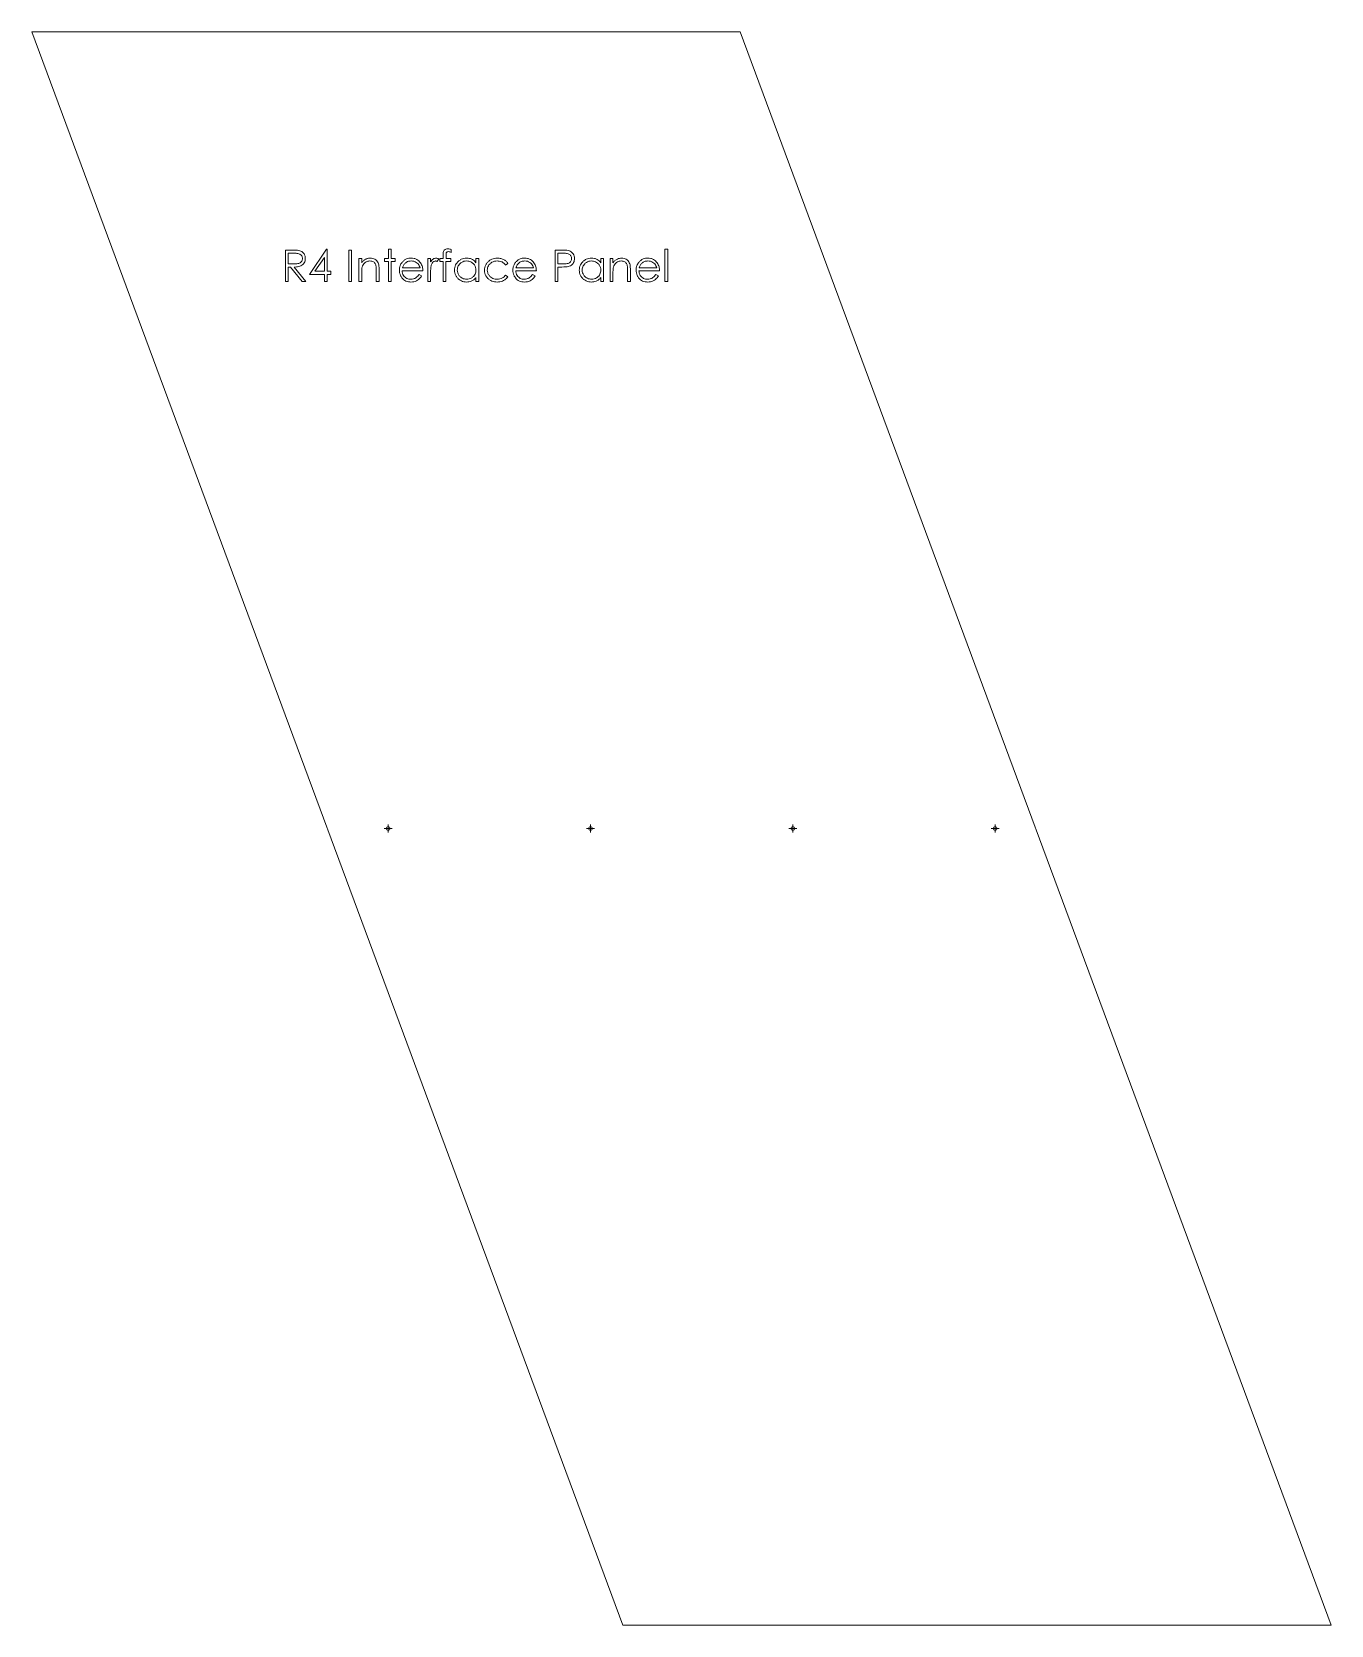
# Model space of a CAD drawing. Header units: inches. Extents: x -27.7 to 36.5, y -33.3 to 45.4.
import ezdxf

# ---------------------------------------------------------------- set-up
doc = ezdxf.new("R2010")
doc.units = ezdxf.units.IN
doc.header["$MEASUREMENT"] = 0

# ---------------------------------------------------------------- blocks, each defined once
blk = doc.blocks.new('SW_CENTERMARKSYMBOL_0')
at = {"color": 0, "linetype": 'Continuous', "lineweight": 0}
for p, q in [((-0.098, 0), (-0.192, 0)), ((0, 0), (-0.098, 0)), ((0, 0.098), (0, 0.192)), ((0, 0), (0, 0.098)), ((0, 0), (0, -0.098)), ((0, 0), (0.098, 0)), ((0.098, 0), (0.192, 0)), ((0, -0.098), (0, -0.192))]:
    blk.add_line(p, q, dxfattribs=at)
blk = doc.blocks.new('SW_CENTERMARKSYMBOL_1')
at = {"color": 0, "linetype": 'Continuous', "lineweight": 0}
for p, q in [((-0.098, 0), (-0.192, 0)), ((0, 0), (-0.098, 0)), ((0, 0.098), (0, 0.192)), ((0, 0), (0, 0.098)), ((0, 0), (0, -0.098)), ((0, 0), (0.098, 0)), ((0.098, 0), (0.192, 0)), ((0, -0.098), (0, -0.192))]:
    blk.add_line(p, q, dxfattribs=at)
blk = doc.blocks.new('SW_CENTERMARKSYMBOL_2')
at = {"color": 0, "linetype": 'Continuous', "lineweight": 0}
for p, q in [((-0.098, 0), (-0.192, 0)), ((0, 0), (-0.098, 0)), ((0, 0.098), (0, 0.192)), ((0, 0), (0, 0.098)), ((0, 0), (0, -0.098)), ((0, 0), (0.098, 0)), ((0.098, 0), (0.192, 0)), ((0, -0.098), (0, -0.192))]:
    blk.add_line(p, q, dxfattribs=at)
blk = doc.blocks.new('SW_CENTERMARKSYMBOL_3')
at = {"color": 0, "linetype": 'Continuous', "lineweight": 0}
for p, q in [((-0.098, 0), (-0.192, 0)), ((0, 0), (-0.098, 0)), ((0, 0.098), (0, 0.192)), ((0, 0), (0, 0.098)), ((0, 0), (0, -0.098)), ((0, 0), (0.098, 0)), ((0.098, 0), (0.192, 0)), ((0, -0.098), (0, -0.192))]:
    blk.add_line(p, q, dxfattribs=at)

msp = doc.modelspace()

# ---------------------------------------------------------------- linework, layer by layer
at = {"color": 7, "linetype": 'Continuous', "lineweight": 15}
for p, q in [((-27.672, 45.438), (1.541, -33.282)), ((7.328, 45.438), (-27.672, 45.438)), ((36.541, -33.282), (7.328, 45.438)), ((-15.138, 34.66), (-14.825, 34.66)), ((-15.138, 33.097), (-15.138, 34.66)), ((-13.956, 33.458), (-13.103, 34.7)), ((-13.103, 34.7), (-13.075, 34.7)), ((-13.075, 34.7), (-13.075, 33.618)), ((-12.013, 34.66), (-11.873, 34.66)), ((-12.013, 33.097), (-12.013, 34.66)), ((-11.873, 34.66), (-11.873, 33.097)), ((-10.05, 34.7), (-9.91, 34.7)), ((-10.05, 34.239), (-10.05, 34.7)), ((-9.91, 34.7), (-9.91, 34.239)), ((-6.945, 34.69), (-6.945, 34.545)), ((-1.817, 34.66), (-1.51, 34.66)), ((-1.817, 33.097), (-1.817, 34.66)), ((3.612, 34.7), (3.752, 34.7)), ((3.612, 33.097), (3.612, 34.7)), ((3.752, 34.7), (3.752, 33.097)), ((-14.705, 34.499), (-14.998, 34.499)), ((-14.998, 34.499), (-14.998, 33.979)), ((-14.998, 33.979), (-14.712, 33.976)), ((-13.215, 34.297), (-13.681, 33.618)), ((-13.215, 33.618), (-13.215, 34.297)), ((-11.512, 34.239), (-11.372, 34.239)), ((-11.512, 33.097), (-11.512, 34.239)), ((-11.372, 34.239), (-11.372, 34.033)), ((-10.25, 34.099), (-10.25, 34.239)), ((-10.25, 34.239), (-10.05, 34.239)), ((-10.05, 34.099), (-10.25, 34.099)), ((-10.05, 33.097), (-10.05, 34.099)), ((-9.91, 34.239), (-9.709, 34.239)), ((-9.91, 34.099), (-9.91, 33.097)), ((-9.709, 34.099), (-9.91, 34.099)), ((-9.709, 34.239), (-9.709, 34.099)), ((-8.107, 34.239), (-7.967, 34.239)), ((-8.107, 33.097), (-8.107, 34.239)), ((-7.967, 34.239), (-7.967, 34.071)), ((-7.566, 34.22), (-7.643, 34.099)), ((-7.506, 34.239), (-7.346, 34.239)), ((-7.506, 34.099), (-7.506, 34.239)), ((-7.346, 34.099), (-7.506, 34.099)), ((-7.346, 34.239), (-7.346, 34.422)), ((-7.346, 33.097), (-7.346, 34.099)), ((-7.205, 34.099), (-7.205, 33.097)), ((-6.965, 34.099), (-7.205, 34.099)), ((-7.204, 34.397), (-7.204, 34.239)), ((-7.204, 34.239), (-6.965, 34.239)), ((-6.965, 34.239), (-6.965, 34.099)), ((-5.723, 34.239), (-5.583, 34.239)), ((-5.723, 34.028), (-5.723, 34.239)), ((-5.583, 34.239), (-5.583, 33.097)), ((-4.141, 33.991), (-4.258, 33.919)), ((-1.677, 34.499), (-1.677, 33.979)), ((-1.391, 34.499), (-1.677, 34.499)), ((-1.677, 33.979), (-1.403, 33.975)), ((0.447, 34.239), (0.587, 34.239)), ((0.447, 34.028), (0.447, 34.239)), ((0.587, 34.239), (0.587, 33.097)), ((0.908, 34.239), (1.048, 34.239)), ((0.908, 33.097), (0.908, 34.239)), ((1.048, 34.239), (1.048, 34.033)), ((-14.998, 33.097), (-15.138, 33.097)), ((-14.998, 33.818), (-14.998, 33.097)), ((-14.884, 33.818), (-14.998, 33.818)), ((-14.31, 33.097), (-14.884, 33.818)), ((-14.711, 33.818), (-14.137, 33.097)), ((-14.137, 33.097), (-14.31, 33.097)), ((-13.215, 33.458), (-13.956, 33.458)), ((-13.681, 33.618), (-13.215, 33.618)), ((-13.215, 33.097), (-13.215, 33.458)), ((-13.075, 33.097), (-13.215, 33.097)), ((-13.075, 33.618), (-12.895, 33.618)), ((-13.075, 33.458), (-13.075, 33.097)), ((-12.895, 33.458), (-13.075, 33.458)), ((-12.895, 33.618), (-12.895, 33.458)), ((-11.873, 33.097), (-12.013, 33.097)), ((-11.372, 33.097), (-11.512, 33.097)), ((-11.372, 33.51), (-11.372, 33.097)), ((-10.651, 33.097), (-10.651, 33.634)), ((-10.511, 33.097), (-10.651, 33.097)), ((-10.511, 33.68), (-10.511, 33.097)), ((-9.91, 33.097), (-10.05, 33.097)), ((-8.347, 33.638), (-9.369, 33.638)), ((-9.354, 33.778), (-8.487, 33.778)), ((-8.532, 33.458), (-8.407, 33.392)), ((-7.967, 33.097), (-8.107, 33.097)), ((-7.967, 33.481), (-7.967, 33.097)), ((-7.205, 33.097), (-7.346, 33.097)), ((-5.723, 33.097), (-5.723, 33.295)), ((-5.583, 33.097), (-5.723, 33.097)), ((-4.258, 33.418), (-4.141, 33.341)), ((-2.738, 33.638), (-3.76, 33.638)), ((-3.745, 33.778), (-2.878, 33.778)), ((-2.923, 33.458), (-2.798, 33.392)), ((-1.677, 33.097), (-1.817, 33.097)), ((-1.677, 33.818), (-1.677, 33.097)), ((-1.565, 33.818), (-1.677, 33.818)), ((0.447, 33.097), (0.447, 33.295)), ((0.587, 33.097), (0.447, 33.097)), ((1.048, 33.097), (0.908, 33.097)), ((1.048, 33.51), (1.048, 33.097)), ((1.769, 33.097), (1.769, 33.634)), ((1.909, 33.097), (1.769, 33.097)), ((1.909, 33.68), (1.909, 33.097)), ((3.351, 33.638), (2.33, 33.638)), ((2.345, 33.778), (3.211, 33.778)), ((3.167, 33.458), (3.291, 33.392)), ((3.752, 33.097), (3.612, 33.097)), ((1.541, -33.282), (36.541, -33.282))]:
    msp.add_line(p, q, dxfattribs=at)
for centre in [(-10.065, 6.078), (-0.065, 6.078), (9.935, 6.078), (19.935, 6.078)]:
    msp.add_circle(centre, 0.094, dxfattribs=at)
for points, knots in [([(-14.825, 34.66), (-14.759, 34.66), (-14.641, 34.66), (-14.523, 34.645), (-14.471, 34.638)], [0, 0, 0, 0, 0.560242, 1, 1, 1, 1]), ([(-14.471, 34.638), (-14.438, 34.629), (-14.373, 34.61), (-14.287, 34.551), (-14.214, 34.469), (-14.164, 34.363), (-14.159, 34.282), (-14.157, 34.242)], [0, 0, 0, 0, 0.186814, 0.373525, 0.560285, 0.780019, 1, 1, 1, 1]), ([(-7.346, 34.422), (-7.345, 34.449), (-7.344, 34.503), (-7.335, 34.584), (-7.292, 34.661), (-7.212, 34.712), (-7.148, 34.717), (-7.116, 34.72)], [0, 0, 0, 0, 0.1874886, 0.3747364, 0.5607148, 0.779934, 1, 1, 1, 1]), ([(-7.116, 34.72), (-7.083, 34.718), (-7.025, 34.713), (-6.97, 34.697), (-6.945, 34.69)], [0, 0, 0, 0, 0.559733, 1, 1, 1, 1]), ([(-1.51, 34.66), (-1.444, 34.66), (-1.324, 34.66), (-1.206, 34.644), (-1.154, 34.636)], [0, 0, 0, 0, 0.560316, 1, 1, 1, 1]), ([(-14.712, 33.976), (-14.681, 33.977), (-14.619, 33.978), (-14.526, 33.987), (-14.443, 34.011), (-14.377, 34.053), (-14.332, 34.108), (-14.302, 34.172), (-14.299, 34.219), (-14.297, 34.242)], [0, 0, 0, 0, 0.166928, 0.333794, 0.500236, 0.625174, 0.750148, 0.875064, 1, 1, 1, 1]), ([(-14.157, 34.242), (-14.159, 34.205), (-14.163, 34.131), (-14.206, 34.027), (-14.275, 33.939), (-14.37, 33.875), (-14.479, 33.838), (-14.594, 33.821), (-14.672, 33.819), (-14.711, 33.818)], [0, 0, 0, 0, 0.139994, 0.279917, 0.419767, 0.559708, 0.706302, 0.853127, 1, 1, 1, 1]), ([(-14.297, 34.242), (-14.298, 34.265), (-14.302, 34.311), (-14.333, 34.373), (-14.377, 34.426), (-14.441, 34.469), (-14.523, 34.49), (-14.614, 34.499), (-14.675, 34.499), (-14.705, 34.499)], [0, 0, 0, 0, 0.124916, 0.249837, 0.374794, 0.499734, 0.666182, 0.833066, 1, 1, 1, 1]), ([(-11.372, 34.033), (-11.357, 34.052), (-11.328, 34.088), (-11.28, 34.136), (-11.229, 34.175), (-11.175, 34.206), (-11.119, 34.23), (-11.061, 34.247), (-11, 34.257), (-10.959, 34.258), (-10.938, 34.259)], [0.0000017, 0.0000017, 0.0000017, 0.0000017, 0.140976, 0.2735688, 0.3989883, 0.5199298, 0.63811, 0.7565889, 0.8768598, 0.999997, 0.999997, 0.999997, 0.999997]), ([(-10.962, 34.119), (-10.995, 34.117), (-11.061, 34.112), (-11.153, 34.074), (-11.237, 34.011), (-11.311, 33.927), (-11.337, 33.853), (-11.35, 33.817)], [0, 0, 0, 0, 0.186698, 0.373405, 0.560217, 0.78013, 1, 1, 1, 1]), ([(-10.668, 33.894), (-10.674, 33.919), (-10.688, 33.967), (-10.73, 34.032), (-10.792, 34.084), (-10.873, 34.115), (-10.932, 34.117), (-10.962, 34.119)], [0, 0, 0, 0, 0.186826, 0.373542, 0.560088, 0.779885, 1, 1, 1, 1]), ([(-10.938, 34.259), (-10.899, 34.257), (-10.823, 34.252), (-10.715, 34.206), (-10.625, 34.133), (-10.558, 34.035), (-10.526, 33.92), (-10.513, 33.801), (-10.511, 33.72), (-10.511, 33.68)], [0, 0, 0, 0, 0.14002, 0.279928, 0.41985, 0.559716, 0.706245, 0.853096, 1, 1, 1, 1]), ([(-10.651, 33.634), (-10.651, 33.683), (-10.65, 33.77), (-10.662, 33.856), (-10.668, 33.894)], [0, 0, 0, 0, 0.5602558, 1, 1, 1, 1]), ([(-9.509, 33.665), (-9.507, 33.703), (-9.504, 33.78), (-9.473, 33.884), (-9.431, 33.973), (-9.395, 34.022), (-9.378, 34.046)], [0, 0, 0, 0, 0.279971, 0.559864, 0.779915, 1, 1, 1, 1]), ([(-9.378, 34.046), (-9.346, 34.082), (-9.282, 34.154), (-9.163, 34.22), (-9.044, 34.254), (-8.969, 34.258), (-8.931, 34.259)], [0, 0, 0, 0, 0.2799332, 0.559649, 0.7797697, 1, 1, 1, 1]), ([(-9.218, 34.012), (-9.236, 33.994), (-9.273, 33.958), (-9.32, 33.879), (-9.341, 33.816), (-9.354, 33.778)], [0, 0, 0, 0, 0.279925, 0.559973, 1, 1, 1, 1]), ([(-8.924, 34.119), (-8.954, 34.118), (-9.014, 34.115), (-9.094, 34.09), (-9.163, 34.056), (-9.2, 34.027), (-9.218, 34.012)], [0, 0, 0, 0, 0.279956, 0.559814, 0.779893, 1, 1, 1, 1]), ([(-8.931, 34.259), (-8.882, 34.256), (-8.782, 34.25), (-8.652, 34.199), (-8.547, 34.124), (-8.497, 34.064), (-8.472, 34.034)], [0, 0, 0, 0, 0.279989, 0.559735, 0.779835, 1, 1, 1, 1]), ([(-8.487, 33.778), (-8.498, 33.814), (-8.52, 33.886), (-8.582, 33.982), (-8.676, 34.056), (-8.792, 34.109), (-8.88, 34.115), (-8.924, 34.119)], [0, 0, 0, 0, 0.186905, 0.373474, 0.560056, 0.780028, 1, 1, 1, 1]), ([(-8.472, 34.034), (-8.449, 34.002), (-8.405, 33.936), (-8.37, 33.831), (-8.351, 33.731), (-8.348, 33.669), (-8.347, 33.638)], [0, 0, 0, 0, 0.279845, 0.559744, 0.779846, 1, 1, 1, 1]), ([(-7.967, 34.071), (-7.948, 34.098), (-7.911, 34.153), (-7.842, 34.214), (-7.766, 34.252), (-7.714, 34.257), (-7.688, 34.259)], [0, 0, 0, 0, 0.280333, 0.560209, 0.780194, 1, 1, 1, 1]), ([(-7.942, 33.873), (-7.948, 33.837), (-7.96, 33.764), (-7.965, 33.633), (-7.966, 33.539), (-7.967, 33.481)], [0, 0, 0, 0, 0.279806, 0.559885, 1, 1, 1, 1]), ([(-7.715, 34.119), (-7.748, 34.112), (-7.814, 34.097), (-7.88, 34.025), (-7.919, 33.949), (-7.934, 33.898), (-7.942, 33.873)], [0, 0, 0, 0, 0.277914, 0.557924, 0.778862, 1, 1, 1, 1]), ([(-7.643, 34.099), (-7.656, 34.104), (-7.679, 34.115), (-7.704, 34.118), (-7.715, 34.119)], [0, 0, 0, 0, 0.560381, 1, 1, 1, 1]), ([(-7.688, 34.259), (-7.664, 34.256), (-7.62, 34.251), (-7.583, 34.229), (-7.566, 34.22)], [0, 0, 0, 0, 0.559246, 1, 1, 1, 1]), ([(-7.087, 34.58), (-7.109, 34.578), (-7.141, 34.575), (-7.177, 34.551), (-7.205, 34.517), (-7.203, 34.461), (-7.204, 34.419), (-7.204, 34.397)], [0, 0, 0, 0, 0.249291, 0.374521, 0.498858, 0.748976, 1, 1, 1, 1]), ([(-6.945, 34.545), (-6.971, 34.555), (-7.016, 34.573), (-7.066, 34.578), (-7.087, 34.58)], [0, 0, 0, 0, 0.560219, 1, 1, 1, 1]), ([(-6.785, 33.671), (-6.782, 33.715), (-6.777, 33.802), (-6.732, 33.927), (-6.661, 34.037), (-6.566, 34.131), (-6.453, 34.205), (-6.322, 34.252), (-6.231, 34.257), (-6.185, 34.259)], [0, 0, 0, 0, 0.140023, 0.279972, 0.419966, 0.560027, 0.706667, 0.853296, 1, 1, 1, 1]), ([(-6.183, 34.119), (-6.228, 34.116), (-6.317, 34.109), (-6.44, 34.052), (-6.535, 33.97), (-6.598, 33.873), (-6.637, 33.775), (-6.642, 33.705), (-6.645, 33.67)], [0, 0, 0, 0, 0.186621, 0.373213, 0.5597168, 0.7065176, 0.8532929, 1, 1, 1, 1]), ([(-6.185, 34.259), (-6.135, 34.256), (-6.034, 34.25), (-5.902, 34.198), (-5.797, 34.121), (-5.748, 34.059), (-5.723, 34.028)], [0, 0, 0, 0, 0.279981, 0.559749, 0.779813, 1, 1, 1, 1]), ([(-5.723, 33.666), (-5.726, 33.711), (-5.733, 33.8), (-5.792, 33.924), (-5.878, 34.016), (-5.976, 34.079), (-6.077, 34.113), (-6.148, 34.117), (-6.183, 34.119)], [0, 0, 0, 0, 0.18666, 0.373089, 0.559693, 0.706422, 0.853161, 1, 1, 1, 1]), ([(-5.302, 33.659), (-5.3, 33.704), (-5.294, 33.796), (-5.245, 33.925), (-5.17, 34.041), (-5.068, 34.138), (-4.945, 34.208), (-4.807, 34.252), (-4.711, 34.257), (-4.663, 34.259)], [0, 0, 0, 0, 0.139979, 0.279961, 0.419942, 0.559899, 0.70657, 0.853255, 1, 1, 1, 1]), ([(-4.674, 34.119), (-4.72, 34.116), (-4.812, 34.111), (-4.941, 34.058), (-5.042, 33.977), (-5.114, 33.882), (-5.155, 33.78), (-5.16, 33.707), (-5.162, 33.671)], [0, 0, 0, 0, 0.186755, 0.373268, 0.559832, 0.706581, 0.853234, 1, 1, 1, 1]), ([(-4.258, 33.919), (-4.287, 33.952), (-4.346, 34.02), (-4.457, 34.083), (-4.568, 34.114), (-4.638, 34.117), (-4.674, 34.119)], [0, 0, 0, 0, 0.2799061, 0.5596099, 0.7797795, 1, 1, 1, 1]), ([(-4.663, 34.259), (-4.606, 34.255), (-4.491, 34.247), (-4.341, 34.188), (-4.218, 34.103), (-4.166, 34.029), (-4.141, 33.991)], [0, 0, 0, 0, 0.280063, 0.560126, 0.780063, 1, 1, 1, 1]), ([(-3.9, 33.665), (-3.898, 33.703), (-3.895, 33.78), (-3.864, 33.884), (-3.822, 33.973), (-3.786, 34.022), (-3.769, 34.046)], [0, 0, 0, 0, 0.279973, 0.559867, 0.77992, 1, 1, 1, 1]), ([(-3.769, 34.046), (-3.737, 34.082), (-3.673, 34.154), (-3.554, 34.22), (-3.435, 34.254), (-3.36, 34.258), (-3.322, 34.259)], [0, 0, 0, 0, 0.2799376, 0.5596434, 0.7797713, 1, 1, 1, 1]), ([(-3.609, 34.012), (-3.628, 33.994), (-3.664, 33.958), (-3.711, 33.879), (-3.732, 33.816), (-3.745, 33.778)], [0, 0, 0, 0, 0.279914, 0.559964, 1, 1, 1, 1]), ([(-3.315, 34.119), (-3.345, 34.118), (-3.405, 34.115), (-3.485, 34.09), (-3.554, 34.056), (-3.591, 34.027), (-3.609, 34.012)], [0, 0, 0, 0, 0.279967, 0.559808, 0.779884, 1, 1, 1, 1]), ([(-3.322, 34.259), (-3.273, 34.256), (-3.173, 34.25), (-3.043, 34.199), (-2.938, 34.124), (-2.888, 34.064), (-2.863, 34.034)], [0, 0, 0, 0, 0.279981, 0.559727, 0.779834, 1, 1, 1, 1]), ([(-2.878, 33.778), (-2.889, 33.814), (-2.911, 33.886), (-2.973, 33.982), (-3.067, 34.056), (-3.183, 34.109), (-3.271, 34.115), (-3.315, 34.119)], [0, 0, 0, 0, 0.186903, 0.373478, 0.560054, 0.780027, 1, 1, 1, 1]), ([(-2.863, 34.034), (-2.84, 34.002), (-2.796, 33.936), (-2.761, 33.831), (-2.742, 33.731), (-2.739, 33.669), (-2.738, 33.638)], [0, 0, 0, 0, 0.2798427, 0.5597431, 0.7798456, 1, 1, 1, 1]), ([(-1.403, 33.975), (-1.372, 33.976), (-1.311, 33.977), (-1.219, 33.985), (-1.137, 34.009), (-1.073, 34.053), (-1.029, 34.107), (-1, 34.171), (-0.997, 34.217), (-0.995, 34.24)], [0, 0, 0, 0, 0.166928, 0.333807, 0.500185, 0.625079, 0.750072, 0.875015, 1, 1, 1, 1]), ([(-0.995, 34.24), (-0.997, 34.262), (-1, 34.307), (-1.029, 34.37), (-1.071, 34.423), (-1.132, 34.467), (-1.212, 34.49), (-1.301, 34.498), (-1.361, 34.499), (-1.391, 34.499)], [0, 0, 0, 0, 0.12497, 0.24991, 0.374914, 0.499813, 0.666188, 0.833068, 1, 1, 1, 1]), ([(-0.855, 34.241), (-0.857, 34.206), (-0.86, 34.138), (-0.894, 34.04), (-0.958, 33.951), (-1.051, 33.88), (-1.128, 33.856), (-1.167, 33.844)], [0, 0, 0, 0, 0.18692, 0.3736, 0.560188, 0.779887, 1, 1, 1, 1]), ([(-1.154, 34.636), (-1.123, 34.626), (-1.059, 34.606), (-0.976, 34.546), (-0.907, 34.464), (-0.862, 34.359), (-0.858, 34.28), (-0.855, 34.241)], [0, 0, 0, 0, 0.186763, 0.373444, 0.560177, 0.779909, 1, 1, 1, 1]), ([(-0.615, 33.671), (-0.612, 33.715), (-0.608, 33.802), (-0.562, 33.927), (-0.491, 34.037), (-0.396, 34.131), (-0.283, 34.205), (-0.152, 34.252), (-0.061, 34.257), (-0.015, 34.259)], [0, 0, 0, 0, 0.140023, 0.279973, 0.419967, 0.560026, 0.706665, 0.853294, 1, 1, 1, 1]), ([(-0.013, 34.119), (-0.058, 34.116), (-0.147, 34.109), (-0.27, 34.052), (-0.365, 33.97), (-0.428, 33.873), (-0.467, 33.775), (-0.472, 33.705), (-0.475, 33.67)], [0, 0, 0, 0, 0.186618, 0.373213, 0.559714, 0.706517, 0.853293, 1, 1, 1, 1]), ([(-0.015, 34.259), (0.035, 34.256), (0.136, 34.25), (0.268, 34.198), (0.373, 34.121), (0.422, 34.059), (0.447, 34.028)], [0, 0, 0, 0, 0.279981, 0.559749, 0.77981, 1, 1, 1, 1]), ([(0.447, 33.666), (0.444, 33.711), (0.437, 33.8), (0.378, 33.924), (0.291, 34.016), (0.194, 34.079), (0.092, 34.113), (0.022, 34.117), (-0.013, 34.119)], [0, 0, 0, 0, 0.1866598, 0.373089, 0.5596901, 0.7064221, 0.8531577, 1, 1, 1, 1]), ([(1.048, 34.033), (1.078, 34.07), (1.139, 34.143), (1.253, 34.214), (1.37, 34.253), (1.445, 34.257), (1.482, 34.259)], [0, 0, 0, 0, 0.280103, 0.559778, 0.779866, 1, 1, 1, 1]), ([(1.458, 34.119), (1.425, 34.117), (1.359, 34.112), (1.266, 34.074), (1.183, 34.011), (1.109, 33.927), (1.082, 33.853), (1.069, 33.817)], [0, 0, 0, 0, 0.1867022, 0.3734038, 0.5602149, 0.7801268, 1, 1, 1, 1]), ([(1.752, 33.894), (1.746, 33.919), (1.732, 33.967), (1.69, 34.032), (1.628, 34.084), (1.547, 34.115), (1.488, 34.117), (1.458, 34.119)], [0, 0, 0, 0, 0.1868244, 0.3735407, 0.5600873, 0.7798965, 1, 1, 1, 1]), ([(1.482, 34.259), (1.521, 34.257), (1.597, 34.252), (1.705, 34.206), (1.795, 34.133), (1.861, 34.035), (1.894, 33.92), (1.907, 33.801), (1.908, 33.72), (1.909, 33.68)], [0, 0, 0, 0, 0.140014, 0.279926, 0.419848, 0.559715, 0.706245, 0.853095, 1, 1, 1, 1]), ([(1.769, 33.634), (1.769, 33.683), (1.77, 33.77), (1.758, 33.856), (1.752, 33.894)], [0, 0, 0, 0, 0.5602557, 1, 1, 1, 1]), ([(2.19, 33.665), (2.191, 33.703), (2.195, 33.78), (2.225, 33.884), (2.268, 33.973), (2.303, 34.022), (2.321, 34.046)], [0, 0, 0, 0, 0.279971, 0.559866, 0.779915, 1, 1, 1, 1]), ([(2.321, 34.046), (2.353, 34.082), (2.417, 34.154), (2.535, 34.22), (2.654, 34.254), (2.73, 34.258), (2.767, 34.259)], [0, 0, 0, 0, 0.2799341, 0.5596436, 0.7797669, 1, 1, 1, 1]), ([(2.48, 34.012), (2.462, 33.994), (2.426, 33.958), (2.379, 33.879), (2.358, 33.816), (2.345, 33.778)], [0, 0, 0, 0, 0.279925, 0.559973, 1, 1, 1, 1]), ([(2.775, 34.119), (2.745, 34.118), (2.685, 34.115), (2.605, 34.09), (2.535, 34.056), (2.499, 34.027), (2.48, 34.012)], [0, 0, 0, 0, 0.279962, 0.559812, 0.779883, 1, 1, 1, 1]), ([(2.767, 34.259), (2.817, 34.256), (2.916, 34.25), (3.047, 34.199), (3.152, 34.124), (3.202, 34.064), (3.227, 34.034)], [0, 0, 0, 0, 0.279982, 0.559729, 0.779833, 1, 1, 1, 1]), ([(3.211, 33.778), (3.2, 33.814), (3.179, 33.886), (3.117, 33.982), (3.023, 34.056), (2.907, 34.109), (2.819, 34.115), (2.775, 34.119)], [0, 0, 0, 0, 0.186904, 0.373476, 0.560059, 0.780027, 1, 1, 1, 1]), ([(3.227, 34.034), (3.249, 34.002), (3.294, 33.936), (3.329, 33.831), (3.348, 33.731), (3.35, 33.669), (3.351, 33.638)], [0, 0, 0, 0, 0.2798425, 0.5597427, 0.7798461, 1, 1, 1, 1]), ([(-11.35, 33.817), (-11.356, 33.788), (-11.366, 33.732), (-11.371, 33.629), (-11.372, 33.555), (-11.372, 33.51)], [0, 0, 0, 0, 0.279874, 0.559923, 1, 1, 1, 1]), ([(-8.935, 33.077), (-8.978, 33.079), (-9.064, 33.083), (-9.188, 33.122), (-9.298, 33.19), (-9.387, 33.288), (-9.456, 33.402), (-9.502, 33.53), (-9.507, 33.62), (-9.509, 33.665)], [0, 0, 0, 0, 0.140087, 0.280058, 0.419973, 0.559951, 0.706627, 0.853299, 1, 1, 1, 1]), ([(-9.369, 33.638), (-9.366, 33.597), (-9.359, 33.515), (-9.307, 33.4), (-9.23, 33.314), (-9.142, 33.255), (-9.049, 33.223), (-8.985, 33.219), (-8.952, 33.217)], [0, 0, 0, 0, 0.186724, 0.373252, 0.559774, 0.706487, 0.853185, 1, 1, 1, 1]), ([(-8.952, 33.217), (-8.905, 33.221), (-8.81, 33.229), (-8.687, 33.283), (-8.595, 33.366), (-8.553, 33.427), (-8.532, 33.458)], [0, 0, 0, 0, 0.279901, 0.559701, 0.779533, 1, 1, 1, 1]), ([(-8.407, 33.392), (-8.428, 33.358), (-8.469, 33.288), (-8.554, 33.2), (-8.662, 33.13), (-8.792, 33.084), (-8.887, 33.079), (-8.935, 33.077)], [0, 0, 0, 0, 0.186832, 0.373463, 0.56013, 0.779936, 1, 1, 1, 1]), ([(-6.189, 33.077), (-6.233, 33.08), (-6.32, 33.085), (-6.446, 33.127), (-6.558, 33.197), (-6.654, 33.29), (-6.729, 33.403), (-6.777, 33.534), (-6.782, 33.625), (-6.785, 33.671)], [0, 0, 0, 0, 0.140048, 0.280013, 0.420025, 0.560097, 0.706721, 0.853302, 1, 1, 1, 1]), ([(-6.645, 33.67), (-6.64, 33.625), (-6.632, 33.536), (-6.57, 33.415), (-6.487, 33.322), (-6.389, 33.261), (-6.289, 33.224), (-6.219, 33.22), (-6.184, 33.217)], [0, 0, 0, 0, 0.186501, 0.37309, 0.559632, 0.706447, 0.853229, 1, 1, 1, 1]), ([(-5.723, 33.295), (-5.757, 33.258), (-5.825, 33.185), (-5.948, 33.118), (-6.072, 33.083), (-6.15, 33.079), (-6.189, 33.077)], [0, 0, 0, 0, 0.279991, 0.55972, 0.779863, 1, 1, 1, 1]), ([(-6.184, 33.217), (-6.14, 33.221), (-6.05, 33.228), (-5.927, 33.284), (-5.829, 33.364), (-5.765, 33.46), (-5.729, 33.56), (-5.725, 33.631), (-5.723, 33.666)], [0, 0, 0, 0, 0.186632, 0.373254, 0.559687, 0.706425, 0.853187, 1, 1, 1, 1]), ([(-4.675, 33.077), (-4.719, 33.079), (-4.808, 33.083), (-4.938, 33.12), (-5.056, 33.184), (-5.159, 33.275), (-5.241, 33.387), (-5.294, 33.519), (-5.299, 33.612), (-5.302, 33.659)], [0, 0, 0, 0, 0.140092, 0.280121, 0.420121, 0.560172, 0.706805, 0.853358, 1, 1, 1, 1]), ([(-5.162, 33.671), (-5.158, 33.625), (-5.149, 33.532), (-5.083, 33.407), (-4.992, 33.314), (-4.887, 33.255), (-4.782, 33.223), (-4.709, 33.219), (-4.673, 33.217)], [0, 0, 0, 0, 0.186465, 0.372991, 0.559475, 0.706288, 0.853119, 1, 1, 1, 1]), ([(-4.141, 33.341), (-4.164, 33.31), (-4.21, 33.247), (-4.302, 33.176), (-4.412, 33.119), (-4.538, 33.083), (-4.629, 33.079), (-4.675, 33.077)], [0, 0, 0, 0, 0.186625, 0.373252, 0.559944, 0.779911, 1, 1, 1, 1]), ([(-4.673, 33.217), (-4.628, 33.22), (-4.539, 33.226), (-4.422, 33.273), (-4.327, 33.339), (-4.281, 33.391), (-4.258, 33.418)], [0, 0, 0, 0, 0.279955, 0.559717, 0.779839, 1, 1, 1, 1]), ([(-3.326, 33.077), (-3.369, 33.079), (-3.455, 33.083), (-3.579, 33.122), (-3.689, 33.19), (-3.778, 33.288), (-3.847, 33.402), (-3.893, 33.53), (-3.898, 33.62), (-3.9, 33.665)], [0, 0, 0, 0, 0.1400867, 0.2800574, 0.4199764, 0.5599508, 0.7066296, 0.853299, 1, 1, 1, 1]), ([(-3.76, 33.638), (-3.757, 33.597), (-3.75, 33.515), (-3.698, 33.4), (-3.621, 33.314), (-3.533, 33.255), (-3.44, 33.223), (-3.376, 33.219), (-3.343, 33.217)], [0, 0, 0, 0, 0.186724, 0.373249, 0.559775, 0.706487, 0.853185, 1, 1, 1, 1]), ([(-3.343, 33.217), (-3.296, 33.221), (-3.201, 33.229), (-3.078, 33.283), (-2.986, 33.366), (-2.944, 33.427), (-2.923, 33.458)], [0, 0, 0, 0, 0.279903, 0.559696, 0.779537, 1, 1, 1, 1]), ([(-2.798, 33.392), (-2.819, 33.358), (-2.86, 33.288), (-2.945, 33.2), (-3.053, 33.13), (-3.183, 33.084), (-3.278, 33.079), (-3.326, 33.077)], [0, 0, 0, 0, 0.186835, 0.373462, 0.560136, 0.779942, 1, 1, 1, 1]), ([(-1.167, 33.844), (-1.204, 33.838), (-1.277, 33.826), (-1.41, 33.82), (-1.506, 33.819), (-1.565, 33.818)], [0, 0, 0, 0, 0.279863, 0.55992, 1, 1, 1, 1]), ([(-0.02, 33.077), (-0.063, 33.08), (-0.151, 33.085), (-0.276, 33.127), (-0.388, 33.197), (-0.484, 33.29), (-0.56, 33.403), (-0.607, 33.534), (-0.612, 33.625), (-0.615, 33.671)], [0, 0, 0, 0, 0.1400483, 0.280011, 0.420025, 0.5600987, 0.7067214, 0.8533024, 1, 1, 1, 1]), ([(-0.475, 33.67), (-0.471, 33.625), (-0.462, 33.536), (-0.4, 33.415), (-0.317, 33.322), (-0.219, 33.261), (-0.12, 33.224), (-0.05, 33.22), (-0.015, 33.217)], [0, 0, 0, 0, 0.1865, 0.373091, 0.559635, 0.70645, 0.853232, 1, 1, 1, 1]), ([(0.447, 33.295), (0.413, 33.258), (0.345, 33.185), (0.221, 33.118), (0.098, 33.083), (0.02, 33.079), (-0.02, 33.077)], [0, 0, 0, 0, 0.2799909, 0.5597244, 0.7798677, 1, 1, 1, 1]), ([(-0.015, 33.217), (0.03, 33.221), (0.12, 33.228), (0.243, 33.284), (0.341, 33.364), (0.405, 33.46), (0.441, 33.56), (0.445, 33.631), (0.447, 33.666)], [0, 0, 0, 0, 0.186632, 0.373257, 0.559687, 0.706427, 0.853187, 1, 1, 1, 1]), ([(1.069, 33.817), (1.064, 33.788), (1.054, 33.732), (1.049, 33.629), (1.048, 33.555), (1.048, 33.51)], [0, 0, 0, 0, 0.279874, 0.559923, 1, 1, 1, 1]), ([(2.764, 33.077), (2.721, 33.079), (2.635, 33.083), (2.511, 33.122), (2.401, 33.19), (2.312, 33.288), (2.243, 33.402), (2.197, 33.53), (2.192, 33.62), (2.19, 33.665)], [0, 0, 0, 0, 0.140082, 0.280056, 0.419973, 0.559948, 0.706628, 0.853298, 1, 1, 1, 1]), ([(2.33, 33.638), (2.333, 33.597), (2.34, 33.515), (2.392, 33.4), (2.469, 33.314), (2.557, 33.255), (2.65, 33.223), (2.714, 33.219), (2.746, 33.217)], [0, 0, 0, 0, 0.186724, 0.373251, 0.559777, 0.706487, 0.853189, 1, 1, 1, 1]), ([(2.746, 33.217), (2.794, 33.221), (2.888, 33.229), (3.012, 33.283), (3.103, 33.366), (3.146, 33.427), (3.167, 33.458)], [0, 0, 0, 0, 0.279901, 0.559698, 0.779538, 1, 1, 1, 1]), ([(3.291, 33.392), (3.271, 33.358), (3.23, 33.288), (3.145, 33.2), (3.036, 33.13), (2.907, 33.084), (2.812, 33.079), (2.764, 33.077)], [0, 0, 0, 0, 0.186832, 0.37346, 0.560131, 0.779936, 1, 1, 1, 1])]:
    msp.add_open_spline(points, degree=3, knots=knots, dxfattribs=at)

# ---------------------------------------------------------------- block references
at = {"color": 7, "linetype": 'Continuous', "lineweight": 0}
for name, p in [('SW_CENTERMARKSYMBOL_3', (-10.065, 6.078)), ('SW_CENTERMARKSYMBOL_2', (-0.065, 6.078)), ('SW_CENTERMARKSYMBOL_1', (9.935, 6.078)), ('SW_CENTERMARKSYMBOL_0', (19.935, 6.078))]:
    msp.add_blockref(name, p, dxfattribs=at)

doc.saveas('drawing.dxf')
